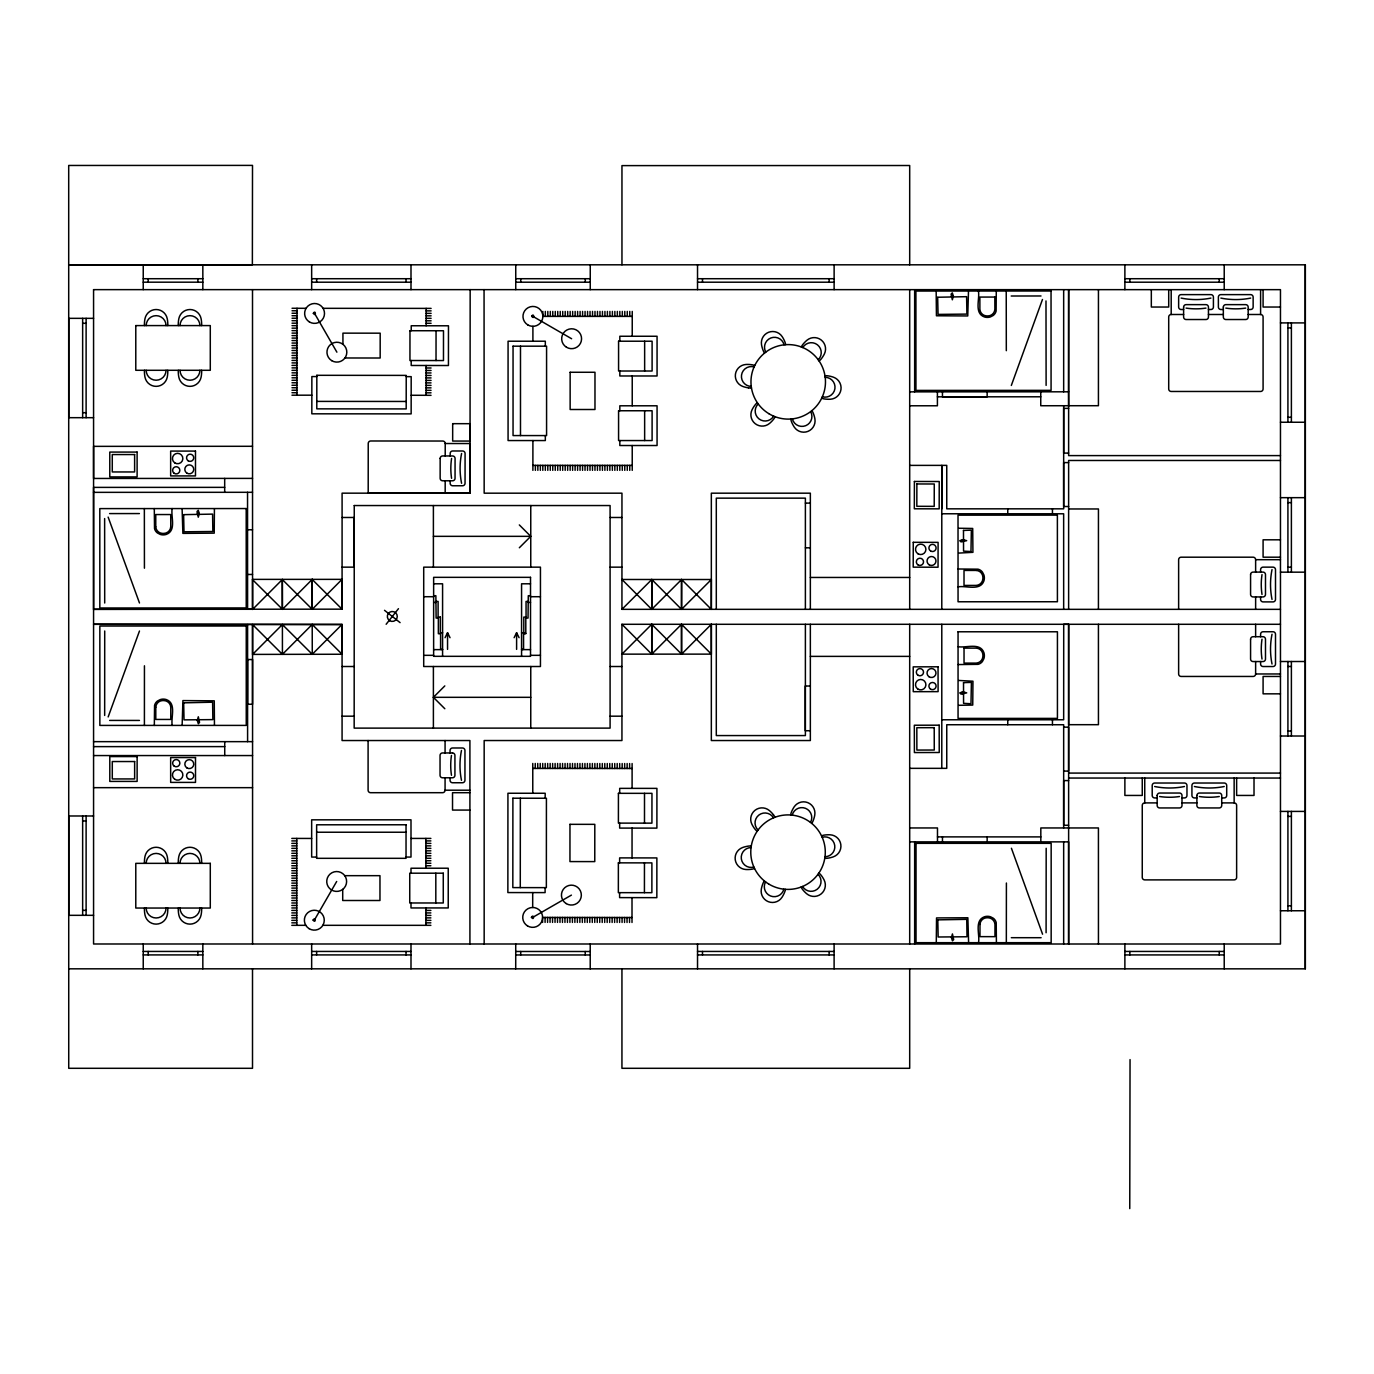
<?xml version="1.0" encoding="UTF-8"?>
<svg xmlns="http://www.w3.org/2000/svg" width="1374" height="1374" viewBox="0 0 1374 1374"><rect width="100%" height="100%" fill="white"/><g stroke="black" fill="none" stroke-linecap="round" stroke-linejoin="round"><path stroke-width="1.5" d="M68.734 968.825L1305.3 968.842L1305.3 264.821L68.734 264.804L252.369 264.735L252.507 165.395L68.7 165.464L68.734 1068.302L252.507 1068.302L252.507 968.825M82.646 915.324L82.646 815.984M82.646 417.679L82.646 318.339M86.115 915.324L86.115 815.984M86.115 417.679L86.115 318.339M104.664 715.459L104.716 630.992M143.24 968.825L143.24 943.99M143.24 289.639L143.24 264.804M144.407 725.42L144.442 665.789M148.203 954.913L148.203 951.443M148.203 282.185L148.203 278.716M154.335 725.42L154.558 705.446A7.78 7.78 0 0 1 157.495 700.998L160.243 699.589A9.755 9.755 0 0 1 166.357 699.589C176.782 703.402 170.634 717.606 172.231 725.42M182.158 724.682L182.914 700.585L214.258 700.826L214.447 724.699M197.873 954.913L197.873 951.443M197.873 282.185L197.873 278.716M202.837 968.825L202.837 943.99M202.837 289.639L202.837 264.804M93.569 609.335L252.558 609.283L252.541 579.381L342.057 579.364L342.074 609.163L93.569 609.335L93.535 487.392L224.683 487.358M252.558 609.283L252.507 289.639M341.989 579.416L312.224 609.3L282.323 579.536L282.374 609.214L252.472 579.622M291.975 395.197L296.939 395.197L297.007 308.308M311.658 968.825L311.658 943.99M311.658 289.639L311.658 264.804M316.621 954.93L316.621 951.443M316.638 282.202L316.638 278.716M342.074 654.247L312.207 624.466L282.426 654.35L252.558 624.569L252.576 654.402L342.074 654.247L342.023 624.466L93.569 624.294L342.074 624.5L342.074 740.534L469.908 740.534L469.925 943.99M342.074 609.163L342.092 493.163L469.925 493.163L470.063 443.544L445.228 443.527A2.49 2.49 0 0 0 442.737 441.037L370.722 440.985A2.49 2.49 0 0 0 368.232 443.476L368.198 493.146L470.011 493.214L470.166 289.605M342.933 344.29L342.933 333.143L380.186 333.178L380.169 358.013L344.943 357.979M406.034 954.93L406.034 951.443M406.034 282.202L406.034 278.716M410.998 968.825L410.998 943.99M411.204 360.52L411.204 365.484L448.439 365.518L448.474 325.793L411.221 325.758L411.221 330.722M410.998 289.639L410.998 264.804M423.707 655.329L423.707 666.51L540.446 666.51L540.446 567.153L423.707 567.153L423.707 655.329L433.634 655.329M426.077 395.283L426.095 365.501M426.129 325.775L426.146 308.377M433.394 728.117L433.394 666.51M436.022 360.538L436.056 330.756M445.176 493.197L445.193 480.78M445.21 455.945L445.228 443.527M450.157 480.78L450.157 483.27A2.49 2.49 0 0 0 452.63 485.761L462.574 485.761A2.49 2.49 0 0 0 465.047 483.287L465.082 453.489A2.49 2.49 0 0 0 462.591 450.998L452.664 450.981A2.49 2.49 0 0 0 450.174 453.472L450.174 455.945M484.163 943.99L484.163 740.534L621.941 740.534L621.941 624.294L1280.465 624.294M515.714 968.876L515.731 944.041M515.748 289.639L515.748 264.804M520.282 887.604L520.351 798.208M520.488 435.575L520.488 346.179M520.694 954.964L520.694 951.478M520.729 282.202L520.729 278.716M530.759 728.117L530.759 666.51M532.683 907.493L532.7 892.585M532.769 793.262L532.769 763.463M532.889 470.355L532.906 440.556M532.906 341.216L532.906 326.325M535.242 768.427L535.259 763.463M535.379 470.355L535.379 465.391M537.732 768.427L537.732 763.463M537.852 470.355L537.852 465.391M540.222 768.427L540.222 763.463M540.343 470.355L540.343 465.391M542.61 922.401L542.61 917.437L631.988 917.506M542.696 768.427L542.713 763.463M542.816 470.355L542.816 465.391M542.85 311.417L542.85 316.381L632.229 316.381M545.083 922.401L545.083 917.437M545.1 887.638L545.1 892.602L507.865 892.568L507.933 793.245L545.186 793.262L545.169 798.242M545.186 768.427L545.186 763.463M545.306 470.355L545.306 465.391M545.323 435.575L545.323 440.556L508.071 440.556L508.071 341.216L545.323 341.216L545.323 346.179M545.323 316.381L545.323 311.417M547.573 922.401L547.573 917.437M547.659 768.427L547.676 763.463M547.797 470.355L547.797 465.391M547.814 316.381L547.814 311.417M550.047 922.401L550.064 917.437M550.15 768.444L550.15 763.463M550.27 470.355L550.27 465.391M550.304 316.381L550.304 311.417M552.537 922.401L552.537 917.437M552.64 768.444L552.64 763.48M552.76 470.355L552.76 465.391M552.777 316.381L552.777 311.417M555.027 922.401L555.027 917.437M555.113 768.444L555.113 763.48M555.233 470.355L555.233 465.391M555.268 316.381L555.268 311.417M557.501 922.401L557.501 917.437M557.604 768.444L557.604 763.48M557.724 470.355L557.724 465.391M557.741 316.381L557.741 311.417M559.991 922.418L559.991 917.437M560.077 768.444L560.094 763.48M560.214 470.355L560.214 465.391M560.231 316.381L560.231 311.417M562.464 922.418L562.481 917.437M562.567 768.444L562.567 763.48M562.687 470.355L562.687 465.391M562.722 316.381L562.722 311.417M564.954 922.418L564.954 917.454M565.058 768.444L565.058 763.48M565.178 470.355L565.178 465.391M565.195 316.381L565.195 311.417M567.445 922.418L567.445 917.454M567.531 768.444L567.531 763.48M567.651 470.355L567.651 465.391M567.685 316.381L567.685 311.417M569.918 922.418L569.918 917.454M570.021 768.444L570.021 763.48M570.141 470.355L570.141 465.391M570.158 316.381L570.158 311.417M572.408 922.418L572.408 917.454M572.494 768.461L572.511 763.48M572.615 470.355L572.615 465.391M572.649 316.381L572.649 311.417M574.882 922.418L574.899 917.454M574.985 768.461L574.985 763.497M575.105 470.355L575.105 465.391M575.139 316.381L575.139 311.417M577.372 922.418L577.372 917.454M577.475 768.461L577.475 763.497M577.595 470.355L577.595 465.391M577.612 316.381L577.612 311.417M579.862 922.418L579.862 917.454M579.948 768.461L579.948 763.497M580.068 470.355L580.068 465.391M580.103 316.381L580.103 311.417M582.336 922.435L582.336 917.454M582.439 768.461L582.439 763.497M582.559 470.355L582.559 465.391M582.576 316.381L582.576 311.417M584.826 922.435L584.826 917.471M584.912 768.461L584.929 763.497M585.032 470.355L585.032 465.391M585.066 316.381L585.066 311.417M585.255 954.964L585.255 951.495M585.29 282.202L585.29 278.716M587.402 768.461L587.402 763.497M587.299 922.435L587.316 917.471M587.522 470.355L587.522 465.391M587.557 316.381L587.557 311.417M589.789 922.435L589.789 917.471M589.893 768.461L589.893 763.497M590.013 470.355L590.013 465.391M590.03 316.381L590.03 311.417M590.219 968.876L590.219 944.041M590.253 289.639L590.253 264.804M592.28 922.435L592.28 917.471M592.366 768.478L592.366 763.497M592.486 470.355L592.486 465.391M592.52 316.381L592.52 311.417M594.856 768.478L594.856 763.497M594.753 922.435L594.753 917.471M594.976 470.355L594.976 465.391M594.994 316.381L594.994 311.417M597.243 922.435L597.243 917.471M597.329 768.478L597.346 763.515M597.45 470.355L597.45 465.391M597.484 316.381L597.484 311.417M599.717 922.435L599.734 917.471M599.82 768.478L599.82 763.515M599.94 470.355L599.94 465.391M599.974 316.381L599.974 311.417M602.31 768.478L602.31 763.515M602.207 922.452L602.207 917.471M602.43 470.355L602.43 465.391M602.447 316.381L602.447 311.417M604.697 922.452L604.697 917.471M604.783 768.478L604.783 763.515M604.904 470.355L604.904 465.391M604.938 316.381L604.938 311.417M607.171 922.452L607.171 917.489M607.274 768.478L607.274 763.515M607.394 470.355L607.394 465.391M607.411 316.381L607.411 311.417M609.661 922.452L609.661 917.489M609.747 768.478L609.764 763.515M609.867 470.355L609.867 465.391M609.901 316.381L609.901 311.417M612.134 922.452L612.151 917.489M612.237 768.478L612.237 763.515M612.357 470.355L612.357 465.391M612.392 316.381L612.392 311.417M614.625 922.452L614.625 917.489M614.728 768.495L614.728 763.515M614.848 470.355L614.848 465.391M614.865 316.381L614.865 311.417M617.115 922.452L617.115 917.489M617.201 768.495L617.201 763.515M617.321 470.355L617.321 465.391M617.355 316.381L617.355 311.417M619.588 922.452L619.588 917.489M619.605 892.653L619.605 897.617L656.841 897.651L656.875 857.926L619.64 857.891L619.622 862.855M619.657 823.112L619.657 828.093L656.892 828.11L656.927 788.384L619.691 788.367L619.674 793.33M619.691 768.495L619.691 763.532M619.811 470.355L619.811 465.391M619.829 440.556L619.829 445.519L657.064 445.519L657.064 405.794L619.829 405.794L619.829 410.757M619.829 371.014L619.829 375.978L657.064 375.978L657.064 336.252L619.829 336.252L619.829 341.216M619.829 316.381L619.829 311.417M621.941 968.825L621.941 1068.302L909.691 1068.302L909.691 968.825M1280.465 609.352L621.941 609.335L621.958 493.18L484.163 493.18L484.06 289.605M621.958 264.804L621.958 165.619L909.691 165.515L909.691 264.821M622.078 922.452L622.078 917.489M622.164 768.495L622.182 763.532M622.285 470.355L622.285 465.391M622.319 316.381L622.319 311.417M624.552 922.469L624.569 917.489M624.655 768.495L624.655 763.532M624.775 470.355L624.775 465.391M624.792 316.381L624.792 311.417M627.042 922.469L627.042 917.489M627.145 768.495L627.145 763.532M627.265 470.355L627.265 465.391M627.283 316.381L627.283 311.417M629.532 922.469L629.532 917.506M629.618 768.495L629.618 763.532M629.739 470.355L629.739 465.391M629.773 316.381L629.773 311.417M632.006 922.469L632.006 897.634M632.04 857.908L632.057 828.093M632.092 788.367L632.109 763.532M632.229 470.355L632.229 445.519M632.229 405.794L632.229 375.978M632.229 336.252L632.246 311.417M644.423 892.671L644.458 862.889M644.492 823.146L644.509 793.348M644.646 440.556L644.646 410.757M644.646 371.014L644.646 341.216M697.528 968.825L697.528 943.99M697.528 289.639L697.528 264.804M702.492 954.93L702.492 951.443M702.492 282.202L702.492 278.716M711.337 624.294L711.371 654.127L621.941 654.144L651.74 624.294L681.59 654.127L711.337 624.294L711.337 740.534L810.351 740.534L810.351 624.294M711.337 609.335L711.371 579.519L621.941 579.485L651.74 609.335L681.59 579.519L711.337 609.335L711.337 493.18L810.351 493.18L810.351 609.335M716.301 624.294L716.301 735.571L805.387 735.571L805.387 624.294M716.301 609.335L716.301 498.144L805.387 498.144L805.387 609.335M829.14 954.93L829.14 951.443M829.157 282.202L829.157 278.716M834.104 968.825L834.104 943.99M834.121 289.656L834.121 264.821M909.691 944.007L909.691 624.294M909.691 609.335L909.691 289.656M914.655 944.007L914.655 841.867M914.655 391.865L914.655 289.656M936.295 941.825L936.536 917.935L967.863 917.763L968.584 941.86M937.48 841.867L937.48 827.955L909.691 827.955M1063.665 827.955L1063.665 724.733L946.755 724.733L946.755 768.341L941.791 768.341L941.791 624.294M941.791 609.335L941.791 465.374L941.808 508.827M942.461 841.867L942.461 836.886M978.511 942.616C980.109 934.801 973.994 920.563 984.437 916.784A9.755 9.755 0 0 1 990.551 916.784L993.282 918.21A7.78 7.78 0 0 1 996.219 922.658L996.408 942.633M987.15 841.867L987.15 836.886M1006.335 942.65L1006.403 883.018M1007.76 724.733L1007.76 719.77M1040.822 841.867L1040.822 827.955L1098.427 827.955L1098.444 944.007M1046.095 932.74L1046.181 848.29M1052.45 724.733L1052.45 719.77M1063.665 944.007L1063.665 841.867M1063.665 405.725L1063.665 508.827L946.755 508.827L946.755 465.374L909.691 465.391M1063.665 391.813L1063.665 289.656M909.691 841.867L1068.629 841.867L1068.629 944.007L1068.629 624.294L1063.716 624.294L1063.665 719.77L941.791 719.77M1068.629 609.335L1068.629 460.479L1280.465 460.479M1098.427 609.352L1098.444 508.964L1068.646 508.964M1098.444 289.656L1098.427 405.708L1040.753 405.742L1040.753 391.83M1124.877 968.842L1124.877 944.007M1124.877 778.062L1124.877 795.443L1142.258 795.443L1142.258 778.062M1124.877 289.656L1124.877 264.821M1129.84 954.93L1129.84 951.443M1129.84 282.202L1129.84 278.716M1234.144 778.062L1234.144 802.897A2.49 2.49 0 0 1 1236.634 805.387L1236.634 877.402A2.49 2.49 0 0 1 1234.144 879.892L1144.748 879.892A2.49 2.49 0 0 1 1142.258 877.402L1142.258 805.387A2.49 2.49 0 0 1 1144.748 802.897L1144.748 778.062M1151.326 289.656L1151.326 307.037L1168.707 307.037L1168.707 289.656M1260.593 289.656L1260.593 314.491A2.49 2.49 0 0 1 1263.084 316.965L1263.084 388.997A2.49 2.49 0 0 1 1260.593 391.47L1171.198 391.47A2.49 2.49 0 0 1 1168.707 388.997L1168.707 316.965A2.49 2.49 0 0 1 1171.198 314.491L1171.198 289.656M1178.634 624.294L1178.634 673.964A2.49 2.49 0 0 0 1181.125 676.455L1253.14 676.455A2.49 2.49 0 0 0 1255.63 673.964L1280.465 673.964M1178.634 609.352L1178.634 559.682A2.49 2.49 0 0 1 1181.125 557.191L1253.14 557.191A2.49 2.49 0 0 1 1255.63 559.682L1255.63 572.099M1219.253 954.93L1219.253 951.443M1219.253 282.202L1219.253 278.716M1224.217 968.842L1224.217 944.007M1224.217 289.656L1224.217 264.821M1236.634 778.062L1236.634 795.443L1254.015 795.443L1254.015 778.062M1255.63 673.964L1255.63 661.547M1255.63 636.712L1255.63 624.294M1255.63 609.352L1255.63 596.934M1260.593 661.547L1260.593 664.037A2.49 2.49 0 0 0 1263.084 666.527L1273.011 666.527A2.49 2.49 0 0 0 1275.501 664.037L1275.501 634.238A2.49 2.49 0 0 0 1273.011 631.748L1263.084 631.748A2.49 2.49 0 0 0 1260.593 634.238L1260.593 636.712M1260.593 596.934L1260.593 599.425A2.49 2.49 0 0 0 1263.084 601.898L1273.011 601.898A2.49 2.49 0 0 0 1275.501 599.425L1275.501 569.609A2.49 2.49 0 0 0 1273.011 567.136L1263.084 567.136A2.49 2.49 0 0 0 1260.593 569.609L1260.593 572.099M1263.084 289.656L1263.084 307.037L1280.465 307.037M1287.919 910.756L1287.919 811.416M1287.919 736.017L1287.919 661.512M1287.919 572.168L1287.919 497.663M1287.919 422.247L1287.919 322.907M1291.388 910.756L1291.388 811.416M1291.388 736.017L1291.388 661.512M1291.388 572.168L1291.388 497.663M1291.388 422.247L1291.388 322.907M1129.754 1208.605L1130.046 1059.594M199.144 514.065L198.268 517.191L197.032 511.523L198.268 510.269L199.316 513.601L197.392 514.065M953.212 296.664L952.337 299.79L951.083 294.122L952.319 292.868L953.367 296.2L951.529 296.767M197.427 719.907L198.32 716.781L199.556 722.466L198.303 723.703L197.272 720.388L199.196 719.907M951.564 937.051L952.44 933.925L953.676 939.61L952.44 940.846L951.392 937.515L953.316 937.051M1011.333 385.441L1042.471 299.48M108.168 716.919L139.478 631.01M445.056 637.691L447.546 632.727L450.037 637.691M514.116 637.691L516.607 632.727L519.097 637.691M314.32 920.185L336.682 881.473M386.146 624.26L398.46 608.682M252.524 609.472L282.288 579.588M252.576 654.402L282.374 624.552L312.276 654.299L312.207 624.466M312.224 654.299L342.023 624.466M519.338 547.762L530.759 536.341L519.32 524.92M444.832 708.744L433.394 697.322L444.815 685.901M621.941 609.335L651.791 579.519L681.538 609.335L711.371 579.519M963.569 541.545L963.088 539.621L959.756 540.669L961.01 541.906L966.678 540.669L963.552 539.793M963.586 693.767L963.122 691.843L959.791 692.874L961.027 694.128L966.712 692.874L963.586 691.998M532.665 917.42L571.412 895.109M1011.195 296.011L1041.011 295.977M296.939 395.197L311.846 395.18M143.24 278.716L202.837 278.716M311.658 278.716L410.998 278.716M515.748 278.716L590.253 278.716M697.528 278.716L834.121 278.716M1124.877 278.716L1224.217 278.716M143.24 282.185L202.837 282.185M311.658 282.202L410.998 282.202M515.748 282.202L590.253 282.202M697.528 282.202L834.121 282.202M1124.877 282.202L1224.217 282.202M1183.615 309.511L1181.125 309.511A2.49 2.49 0 0 1 1178.634 307.037L1178.652 297.093A2.49 2.49 0 0 1 1181.125 294.62L1210.923 294.62A2.49 2.49 0 0 1 1213.414 297.093L1213.414 307.037A2.49 2.49 0 0 1 1210.923 309.511L1208.45 309.511M1223.341 309.511L1220.868 309.511A2.49 2.49 0 0 1 1218.377 307.037L1218.377 297.093A2.49 2.49 0 0 1 1220.868 294.62L1250.666 294.62A2.49 2.49 0 0 1 1253.14 297.093L1253.14 307.037A2.49 2.49 0 0 1 1250.666 309.511L1248.176 309.511M1171.198 314.491L1183.615 314.491M1208.45 314.491L1223.341 314.491M1248.176 314.491L1260.593 314.491M93.569 318.339L68.734 318.339L68.734 417.679L93.569 417.679M1280.465 322.907L1305.3 322.907M82.646 323.302L86.115 323.302M1287.919 327.888L1291.388 327.888M909.691 391.865L1068.577 391.813L1068.629 405.725M937.411 396.828L1040.753 396.794M909.691 405.777L937.411 405.777L937.411 391.865M1068.629 408.387L1063.665 408.387L1063.665 453.094L1068.629 453.094M82.646 412.698L86.115 412.698M1287.919 417.284L1291.388 417.284M1280.465 422.247L1305.3 422.247M252.49 446.292L93.569 446.361L93.587 478.461L252.507 478.392M1280.465 455.601L1068.629 455.601L1068.646 289.639L1068.577 391.813M1068.629 462.591L1063.631 462.591L1063.665 506.508L1068.629 506.508M532.906 465.391L632.229 465.391M93.535 492.356L252.507 492.304M1280.465 497.663L1305.3 497.663M1287.919 502.626L1291.388 502.626M805.387 503.107L810.351 503.107M109.594 513.584L139.392 513.567M941.791 513.773L1063.648 513.79L1063.665 609.335M342.074 517.483L354.252 517.483L354.252 567.153L342.074 567.153M610.09 517.483L621.958 517.483M958.76 528.251L972.706 528.458L972.929 552.331L958.777 553.087M247.56 529.763L252.524 529.763M433.394 536.341L530.759 536.341M1280.465 539.81L1263.084 539.81L1263.084 557.191L1280.465 557.191M805.387 547.814L810.351 547.814M1255.63 559.682L1280.465 559.682M610.09 567.153L621.941 567.153M1287.919 567.204L1291.388 567.204M958.039 568.991L978.013 569.179A7.78 7.78 0 0 1 982.444 572.116L983.87 574.864A9.755 9.755 0 0 1 983.887 580.979C980.074 591.404 965.853 585.29 958.039 586.87M1280.465 572.168L1305.3 572.168M247.578 574.469L252.541 574.452M810.351 577.458L909.691 577.458M433.634 583.795L442.583 583.795L442.583 656.325M530.519 583.795L521.57 583.795L521.57 656.325M433.634 595.715L435.867 595.715L436.125 618.077L438.1 618.077L438.1 601.434L436.125 601.434M530.519 595.715L528.286 595.715L528.028 618.077L526.053 618.077L526.053 601.434L528.028 601.434M423.707 596.711L433.634 596.711M530.519 596.711L540.446 596.711M433.634 602.43L435.867 602.43M528.286 602.43L530.519 602.43M442.583 632.727L440.59 632.727L440.59 649.37L442.583 649.37M521.57 632.727L523.563 632.727L523.563 649.37L521.57 649.37M523.803 633.362L525.795 633.362M958.056 646.673C965.87 648.27 980.091 642.122 983.887 652.564A9.755 9.755 0 0 1 983.887 658.678L982.462 661.426A7.78 7.78 0 0 1 978.03 664.346L958.056 664.569M433.634 649.627L442.583 649.627M521.57 649.627L530.519 649.627M530.519 655.329L540.446 655.329M810.351 656.377L909.691 656.377M1280.465 661.512L1305.3 661.512M610.09 666.51L621.941 666.51M1287.919 666.476L1291.388 666.476M342.074 666.51L354.114 666.51M1280.465 676.455L1263.084 676.455L1263.084 693.836L1280.465 693.836M958.794 680.456L972.964 681.212L972.74 705.085L958.794 705.309M810.196 686.021L805.233 686.021L805.233 730.728L810.196 730.728M433.394 697.322L530.759 697.322M342.074 716.18L354.114 716.18M610.09 716.18L621.941 716.18M109.628 720.423L139.444 720.44M1063.665 727.172L1068.629 727.155L1068.629 771.089L1063.665 771.089M1287.919 731.054L1291.388 731.054M1280.465 736.017L1305.3 736.017M93.569 741.651L252.558 741.651M93.569 746.632L224.735 746.614M93.569 755.563L252.558 755.563M909.691 768.341L941.791 768.341M1068.629 773.081L1280.465 773.081M1068.629 778.045L1280.465 778.045M1068.629 780.587L1063.665 780.587L1063.665 825.276L1068.629 825.276M93.569 787.663L252.558 787.663M368.095 740.534L368.095 790.205A2.49 2.49 0 0 0 370.585 792.695L442.6 792.695A2.49 2.49 0 0 0 445.073 790.205L469.908 790.205M469.908 792.695L452.527 792.695L452.527 810.076L469.908 810.076M1157.166 797.933L1154.675 797.933A2.49 2.49 0 0 1 1152.202 795.443L1152.202 785.516A2.49 2.49 0 0 1 1154.675 783.025L1184.474 783.025A2.49 2.49 0 0 1 1186.964 785.516L1186.964 795.443A2.49 2.49 0 0 1 1184.474 797.933L1182.001 797.933M1196.891 797.933L1194.418 797.933A2.49 2.49 0 0 1 1191.928 795.443L1191.928 785.516A2.49 2.49 0 0 1 1194.418 783.025L1224.217 783.025A2.49 2.49 0 0 1 1226.707 785.516L1226.707 795.443A2.49 2.49 0 0 1 1224.217 797.933L1221.726 797.933M1144.748 802.897L1157.166 802.897M1182.001 802.897L1196.891 802.897M1221.726 802.897L1234.144 802.897M1280.465 811.416L1305.3 811.416M93.569 815.984L68.734 815.984L68.734 915.324L93.569 915.324M1287.919 816.396L1291.388 816.396M82.646 820.965L86.115 820.965M316.638 832.232L406.034 832.232M937.48 836.886L1040.822 836.903M291.803 838.415L311.658 838.449M410.998 838.432L430.869 838.415M291.803 840.905L296.767 840.905M425.888 840.905L430.869 840.905M291.803 843.378L296.767 843.378M425.888 843.378L430.869 843.378M291.803 845.869L296.767 845.869M425.888 845.869L430.869 845.869M291.803 848.342L296.767 848.342M425.888 848.342L430.869 848.342M291.803 850.832L296.767 850.832M425.888 850.832L430.869 850.832M291.803 853.323L296.767 853.323M425.888 853.323L430.869 853.323M291.803 855.796L296.767 855.796M425.888 855.796L430.869 855.796M316.638 857.067L311.658 857.067L311.658 819.831L410.998 819.814L410.998 857.067L406.034 857.067M291.803 858.286L296.767 858.286M425.888 858.286L430.869 858.286M291.803 860.759L296.767 860.759M425.888 860.759L430.869 860.759M291.803 863.25L296.767 863.25M425.888 863.25L430.869 863.25M291.803 865.74L296.767 865.74M425.888 865.74L430.869 865.74M291.803 868.213L296.767 868.213M291.803 870.704L296.767 870.704M291.803 873.177L296.767 873.177M291.803 875.667L296.767 875.667M344.737 875.667L379.963 875.667L379.963 900.502L342.71 900.502L342.71 889.373M291.803 878.158L296.767 878.158M291.803 880.631L296.767 880.631M291.803 883.121L296.767 883.121M291.803 885.595L296.767 885.595M291.803 888.085L296.767 888.085M291.803 890.575L296.767 890.575M291.803 893.048L296.767 893.048M291.803 895.539L296.767 895.539M291.803 898.012L296.767 898.012M291.803 900.502L296.767 900.502M291.803 902.993L296.767 902.993M291.803 905.466L296.767 905.466M1287.919 905.792L1291.388 905.792M291.803 907.956L296.767 907.956M82.646 910.361L86.115 910.361M291.803 910.43L296.767 910.43M425.906 910.43L430.869 910.43M1280.465 910.756L1305.3 910.756M291.803 912.92L296.767 912.92M425.906 912.92L430.869 912.92M291.803 915.41L296.767 915.41M425.906 915.41L430.869 915.41M291.803 917.884L296.767 917.884M425.906 917.884L430.869 917.884M291.803 920.374L296.767 920.374M425.906 920.374L430.869 920.374M291.803 922.847L296.767 922.847M425.906 922.847L430.869 922.847M291.803 925.337L305.818 925.32M322.838 925.32L430.869 925.337M143.24 951.443L202.837 951.443M311.658 951.443L410.998 951.443M515.714 951.478L590.219 951.495M697.528 951.443L834.104 951.443M1124.877 951.443L1224.217 951.443M143.24 954.913L202.837 954.913M311.658 954.913L410.998 954.93M515.714 954.964L590.219 954.964M697.528 954.93L834.104 954.93M1124.877 954.93L1224.217 954.93M292.044 308.274L306.058 308.308M323.079 308.326L431.11 308.394M292.044 310.764L297.007 310.764M426.146 310.868L431.11 310.868M292.044 313.238L297.007 313.255M426.146 313.358L431.11 313.358M292.044 315.728L297.007 315.728M426.146 315.831L431.11 315.831M292.044 318.218L297.007 318.218M426.129 318.321L431.11 318.321M292.044 320.692L297.007 320.692M426.129 320.795L431.093 320.812M292.027 323.182L297.007 323.182M426.129 323.285L431.093 323.285M292.027 325.655L297.007 325.672M292.027 328.146L296.99 328.146M292.027 330.636L296.99 330.636M292.027 333.109L296.99 333.109M292.027 335.6L296.99 335.6M292.027 338.073L296.99 338.09M292.027 340.563L296.99 340.563M292.009 343.053L296.99 343.053M292.009 345.527L296.99 345.527M292.009 348.017L296.973 348.017M292.009 350.49L296.973 350.507M292.009 352.981L296.973 352.981M292.009 355.471L296.973 355.471M292.009 357.944L296.973 357.944M292.009 360.435L296.973 360.435M291.992 362.908L296.973 362.925M291.992 365.398L296.973 365.398M291.992 367.888L296.956 367.888M426.095 367.992L431.058 367.992M291.992 370.362L296.956 370.362M426.095 370.465L431.058 370.482M291.992 372.852L296.956 372.852M426.095 372.955L431.058 372.955M291.992 375.325L296.956 375.342M426.095 375.445L431.058 375.445M316.827 376.562L311.864 376.562L311.829 413.814L411.152 413.883L411.187 376.648L406.223 376.648M291.992 377.816L296.956 377.816M426.095 377.919L431.058 377.919M291.992 380.306L296.956 380.306M426.077 380.409L431.058 380.409M291.992 382.779L296.956 382.779M426.077 382.882L431.041 382.899M291.975 385.27L296.956 385.27M426.077 385.373L431.041 385.373M291.975 387.743L296.939 387.76M426.077 387.863L431.041 387.863M291.975 390.233L296.939 390.233M426.077 390.336L431.041 390.336M291.975 392.724L296.939 392.724M426.077 392.827L431.041 392.827M411.17 395.265L431.041 395.317M316.81 401.397L406.206 401.466M532.786 768.427L632.109 768.495M1011.316 937.686L1041.114 937.703M532.906 316.381L571.618 338.743M384.514 610.314L400.092 622.628M342.074 609.197L312.173 579.45L282.374 609.386L282.357 579.416M711.371 654.127L681.538 624.294L651.74 654.144L621.941 624.294M314.577 313.444L336.888 352.173M108.134 517.105L139.478 602.98M1011.419 848.256L1042.574 934.2M1045.992 300.94L1046.112 385.39M1006.232 291.065L1006.318 350.679M996.287 291.065L996.116 311.056A7.78 7.78 0 0 1 993.179 315.488L990.448 316.913A9.755 9.755 0 0 1 984.334 316.93C973.891 313.135 980.006 298.914 978.408 291.099M968.464 291.855L967.76 315.951L936.433 315.78L936.175 291.906M282.409 624.517L282.426 654.35M247.543 492.304L247.595 609.283M224.683 478.41L224.683 492.321M214.413 509.256L214.224 533.146L182.879 533.387L182.124 509.29M172.179 508.552C170.599 516.384 176.748 530.587 166.323 534.4A9.755 9.755 0 0 1 160.208 534.417L157.46 532.992A7.78 7.78 0 0 1 154.523 528.561L154.3 508.569M155.76 526.757L155.76 514.546L170.737 514.546L170.754 526.74A7.025 7.025 0 0 1 164.021 533.404L162.51 533.421A7.042 7.042 0 0 1 155.743 526.757M144.356 508.586L144.425 568.201M104.63 518.565L104.699 603.014M1305.3 264.804L1305.3 968.825M1098.427 624.294L1098.444 724.682L1068.646 724.682L1068.629 624.294M1052.45 508.844L1052.45 513.824M1007.76 508.844L1007.76 513.824M987.15 391.848L987.15 396.811L942.461 396.811L942.461 391.848M530.759 505.546L530.759 567.153M516.607 632.727L516.607 649.37M450.054 752.952L450.054 750.479A2.49 2.49 0 0 1 452.527 747.988L462.471 747.988A2.49 2.49 0 0 1 464.944 750.462L464.944 780.277A2.49 2.49 0 0 1 462.471 782.751L452.527 782.751A2.49 2.49 0 0 1 450.054 780.277L450.054 777.787M447.546 632.727L447.546 649.37M445.073 740.534L445.073 752.952M445.073 777.787L445.073 790.205M435.816 873.194L435.816 902.976M433.394 505.546L433.394 567.153M425.888 838.432L425.888 868.231M425.906 907.956L425.906 925.337M410.998 873.194L410.998 868.231L448.233 868.213L448.233 907.939L410.998 907.956L410.998 902.976M296.767 838.415L296.767 925.32M252.558 624.569L252.576 943.972M247.595 624.569L247.595 741.651M224.735 741.651L224.735 755.563M180.028 325.586A9.927 9.927 0 0 1 189.973 315.659A9.927 9.927 0 0 1 199.9 325.586M748.521 387.863A29.627 29.627 0 0 1 742.819 386.455A11.335 11.335 0 0 1 746.013 364.471A29.627 29.627 0 0 1 751.887 364.745A11.679 11.679 0 0 1 754.738 365.536M461.475 780.277A75.244 75.244 0 0 1 461.475 750.462M451.462 775.297A66.605 66.605 0 0 1 451.462 755.442M461.578 483.287A75.244 75.244 0 0 1 461.595 453.472M451.565 478.307A66.605 66.605 0 0 1 451.582 458.435M751.458 387.932A11.679 11.679 0 0 1 748.504 387.863M775.091 416.717A11.679 11.679 0 0 1 773.562 419.259A29.627 29.627 0 0 1 769.492 423.467A11.335 11.335 0 0 1 752.076 409.71A29.627 29.627 0 0 1 755.236 404.763A11.679 11.679 0 0 1 757.349 402.685M773.682 416.15A9.927 9.927 0 0 1 758.98 418.881A9.927 9.927 0 0 1 758.225 403.939M790.823 419.018A11.679 11.679 0 0 0 791.561 421.887A29.627 29.627 0 0 0 794.275 427.091A11.335 11.335 0 0 0 814.902 418.881A29.627 29.627 0 0 0 813.288 413.231A11.679 11.679 0 0 0 811.845 410.654M178.345 370.293A11.679 11.679 0 0 0 178.276 371.478A29.627 29.627 0 0 0 178.86 377.3A11.335 11.335 0 0 0 201.068 377.3A29.627 29.627 0 0 0 201.652 371.461A11.679 11.679 0 0 0 201.6 370.293M199.9 370.293A9.927 9.927 0 0 1 189.973 380.22A9.927 9.927 0 0 1 180.028 370.293M144.476 370.293A11.679 11.679 0 0 0 144.425 371.478A29.627 29.627 0 0 0 145.009 377.3A11.335 11.335 0 0 0 167.216 377.3A29.627 29.627 0 0 0 167.8 371.461A11.679 11.679 0 0 0 167.731 370.293M166.048 370.293A9.927 9.927 0 0 1 156.104 380.22A9.927 9.927 0 0 1 146.176 370.293M201.6 325.586A11.679 11.679 0 0 0 201.652 324.401A29.627 29.627 0 0 0 201.068 318.579A11.335 11.335 0 0 0 178.86 318.579A29.627 29.627 0 0 0 178.276 324.419A11.679 11.679 0 0 0 178.345 325.586M167.731 325.586A11.679 11.679 0 0 0 167.8 324.401A29.627 29.627 0 0 0 167.216 318.579A11.335 11.335 0 0 0 145.009 318.579A29.627 29.627 0 0 0 144.425 324.419A11.679 11.679 0 0 0 144.476 325.586M146.176 325.586A9.927 9.927 0 0 1 156.104 315.659A9.927 9.927 0 0 1 166.048 325.586M201.6 863.353A11.679 11.679 0 0 0 201.652 862.168A29.627 29.627 0 0 0 201.068 856.328A11.335 11.335 0 0 0 178.86 856.328A29.627 29.627 0 0 0 178.276 862.168A11.679 11.679 0 0 0 178.345 863.353M180.028 863.353A9.927 9.927 0 0 1 189.973 853.409A9.927 9.927 0 0 1 199.9 863.353M167.731 863.353A11.679 11.679 0 0 0 167.8 862.168A29.627 29.627 0 0 0 167.216 856.328A11.335 11.335 0 0 0 145.009 856.328A29.627 29.627 0 0 0 144.425 862.168A11.679 11.679 0 0 0 144.476 863.353M146.176 863.353A9.927 9.927 0 0 1 156.104 853.409A9.927 9.927 0 0 1 166.048 863.353M178.345 908.042A11.679 11.679 0 0 0 178.276 909.227A29.627 29.627 0 0 0 178.86 915.067A11.335 11.335 0 0 0 201.068 915.067A29.627 29.627 0 0 0 201.652 909.21A11.679 11.679 0 0 0 201.6 908.042M199.9 908.042A9.927 9.927 0 0 1 189.973 917.987A9.927 9.927 0 0 1 180.028 908.042M144.476 908.042A11.679 11.679 0 0 0 144.425 909.227A29.627 29.627 0 0 0 145.009 915.067A11.335 11.335 0 0 0 167.216 915.067A29.627 29.627 0 0 0 167.8 909.21A11.679 11.679 0 0 0 167.731 908.042M166.048 908.042A9.927 9.927 0 0 1 156.104 917.987A9.927 9.927 0 0 1 146.176 908.042M801.128 887.037A11.679 11.679 0 0 0 802.656 889.579A29.627 29.627 0 0 0 806.727 893.787A11.335 11.335 0 0 0 824.16 880.047A29.627 29.627 0 0 0 820.999 875.083A11.679 11.679 0 0 0 818.887 873.022M824.778 858.252A11.679 11.679 0 0 0 827.749 858.2A29.627 29.627 0 0 0 833.434 856.792A11.335 11.335 0 0 0 830.24 834.808A29.627 29.627 0 0 0 824.383 835.066A11.679 11.679 0 0 0 821.532 835.856M811.691 823.387A11.679 11.679 0 0 0 813.133 820.776A29.627 29.627 0 0 0 814.748 815.16A11.335 11.335 0 0 0 794.12 806.933A29.627 29.627 0 0 0 791.407 812.137A11.679 11.679 0 0 0 790.668 815.005M757.177 831.287A11.679 11.679 0 0 1 755.047 829.209A29.627 29.627 0 0 1 751.904 824.28A11.335 11.335 0 0 1 769.337 810.523A29.627 29.627 0 0 1 773.425 814.748M773.407 814.73A11.679 11.679 0 0 1 774.936 817.29M754.532 868.454A11.679 11.679 0 0 1 751.664 869.244A29.627 29.627 0 0 1 745.824 869.502A11.335 11.335 0 0 1 742.63 847.518A29.627 29.627 0 0 1 748.332 846.109A11.679 11.679 0 0 1 751.286 846.058M785.396 889.321A11.679 11.679 0 0 1 784.64 892.19A29.627 29.627 0 0 1 781.943 897.377A11.335 11.335 0 0 1 761.316 889.167A29.627 29.627 0 0 1 762.948 883.516A11.679 11.679 0 0 1 764.373 880.94M792.197 815.143A9.927 9.927 0 0 1 805.508 808.324A9.927 9.927 0 0 1 810.488 822.425M822.167 837.247A9.927 9.927 0 0 1 834.722 845.388A9.927 9.927 0 0 1 825.001 856.741M758.053 830.033A9.927 9.927 0 0 1 758.809 815.108A9.927 9.927 0 0 1 773.51 817.856M753.897 867.063A9.927 9.927 0 0 1 741.342 858.939A9.927 9.927 0 0 1 751.063 847.569M783.867 889.167A9.927 9.927 0 0 1 770.556 895.985A9.927 9.927 0 0 1 765.576 881.885M818.011 874.276A9.927 9.927 0 0 1 817.255 889.201A9.927 9.927 0 0 1 802.553 886.47M819.093 361.018A11.679 11.679 0 0 0 821.205 358.94A29.627 29.627 0 0 0 824.366 353.994A11.335 11.335 0 0 0 806.95 340.237A29.627 29.627 0 0 0 802.863 344.462A11.679 11.679 0 0 0 801.334 346.987M821.704 398.168A11.679 11.679 0 0 0 824.572 398.975A29.627 29.627 0 0 0 830.411 399.233A11.335 11.335 0 0 0 833.623 377.266A29.627 29.627 0 0 0 827.921 375.841A11.679 11.679 0 0 0 824.967 375.789M764.579 353.066A11.679 11.679 0 0 1 763.154 350.456A29.627 29.627 0 0 1 761.539 344.822A11.335 11.335 0 0 1 782.167 336.613A29.627 29.627 0 0 1 784.88 341.834A11.679 11.679 0 0 1 785.602 344.685M810.643 411.599A9.927 9.927 0 0 1 805.662 425.7A9.927 9.927 0 0 1 792.351 418.881M825.19 377.3A9.927 9.927 0 0 1 834.911 388.67A9.927 9.927 0 0 1 822.356 396.777M751.252 386.403A9.927 9.927 0 0 1 741.531 375.033A9.927 9.927 0 0 1 754.086 366.927M765.782 352.105A9.927 9.927 0 0 1 770.78 338.004A9.927 9.927 0 0 1 784.09 344.84M802.76 347.553A9.927 9.927 0 0 1 817.461 344.822A9.927 9.927 0 0 1 818.217 359.765M1262.002 594.444A66.605 66.605 0 0 1 1262.002 574.59M1272.015 599.425A75.244 75.244 0 0 1 1272.015 569.609M1205.96 308.102A66.605 66.605 0 0 1 1186.088 308.102M1210.923 298.089A75.244 75.244 0 0 1 1181.125 298.089M1245.703 308.102A66.605 66.605 0 0 1 1225.831 308.102M1250.666 298.089A75.244 75.244 0 0 1 1220.868 298.089M1262.002 659.073A66.605 66.605 0 0 1 1262.002 639.202M1272.015 664.037A75.244 75.244 0 0 1 1272.015 634.238M1179.51 796.525A66.605 66.605 0 0 1 1159.639 796.525M1184.474 786.512A75.244 75.244 0 0 1 1154.675 786.512M1219.253 796.525A66.605 66.605 0 0 1 1199.382 796.525M1224.217 786.512A75.244 75.244 0 0 1 1194.418 786.512M93.569 289.639L93.569 943.99L1280.465 944.007L1280.465 289.656L93.569 289.639M135.786 325.586L135.786 370.293L210.291 370.293L210.291 325.586L135.786 325.586M155.794 707.232L155.794 719.444L170.771 719.444L170.788 707.249A7.025 7.025 0 0 0 164.056 700.585L162.544 700.568A7.042 7.042 0 0 0 155.777 707.232M183.669 702.835L184.03 719.873L212.867 719.615L212.609 702.2L183.669 702.835M197.633 720.491L198.99 721.23L198.646 719.907L197.65 720.388M247.578 659.537L247.56 704.244L252.524 704.244L252.541 659.554L247.578 659.537M312.242 579.347L312.224 609.18L312.207 579.381M316.827 375.308L316.793 408.851L406.189 408.92L406.223 375.394L316.827 375.308M354.252 505.546L354.166 728.117L610.09 728.117L610.09 505.546L354.252 505.546M409.967 330.722L409.95 360.52L443.476 360.555L443.493 330.756L409.967 330.722M440.161 458.435L440.144 478.289A2.49 2.49 0 0 0 442.634 480.78L452.561 480.797A2.49 2.49 0 0 0 455.052 478.307L455.069 458.435A2.49 2.49 0 0 0 452.578 455.962L442.651 455.945A2.49 2.49 0 0 0 440.161 458.435M452.681 423.673L452.664 441.054L470.063 441.071L470.063 423.69L452.681 423.673M512.897 798.208L512.828 887.604L546.354 887.638L546.423 798.242L512.897 798.208M513.052 346.179L513.052 435.575L546.577 435.575L546.577 346.179L513.052 346.179M569.97 824.331L569.952 861.584L594.77 861.601L594.805 824.348L569.97 824.331M570.141 372.268L570.141 409.504L594.976 409.504L594.976 372.268L570.141 372.268M618.369 862.855L618.352 892.653L651.877 892.688L651.894 862.889L618.369 862.855M618.42 793.33L618.403 823.112L651.929 823.146L651.963 793.348L618.42 793.33M618.575 410.757L618.575 440.556L652.1 440.556L652.1 410.757L618.575 410.757M618.575 341.216L618.575 371.014L652.1 371.014L652.1 341.216L618.575 341.216M651.74 624.294L651.74 654.144L651.74 624.294M651.74 579.485L651.74 609.335L651.791 579.519M681.538 624.294L681.538 654.144L681.538 624.294M681.538 579.485L681.538 609.335L681.59 579.519M916.029 843.327L916.029 942.684L1051.162 942.684L1051.162 843.327L916.029 843.327M937.807 919.962L938.15 936.999L967.004 936.759L966.746 919.343L937.807 919.859M951.77 937.635L953.109 938.373L952.817 937.068L951.77 937.566M958.056 631.782L958.056 718.396L1057.43 718.396L1057.43 631.782L958.056 631.782M962.264 692.204L962.264 693.561L963.5 693.338L962.264 692.204M963.518 682.689L963.569 703.333L970.989 703.763L971.401 682.38L963.518 682.638M964.033 648.133L964.033 663.11L976.244 663.11A7.042 7.042 0 0 0 982.891 656.377L982.908 654.866A7.025 7.025 0 0 0 976.244 648.116L964.033 648.133M979.988 924.427L979.971 936.639L994.965 936.656L994.965 924.444A7.025 7.025 0 0 0 988.25 917.78L986.738 917.763A7.025 7.025 0 0 0 979.971 924.427M1157.166 795.529L1157.166 805.456A2.49 2.49 0 0 0 1159.639 807.946L1179.51 807.946A2.49 2.49 0 0 0 1182.001 805.456L1182.001 795.529A2.49 2.49 0 0 0 1179.51 793.038L1159.639 793.038A2.49 2.49 0 0 0 1157.166 795.529M1183.615 307.106L1183.615 317.05A2.49 2.49 0 0 0 1186.088 319.524L1205.96 319.524A2.49 2.49 0 0 0 1208.45 317.05L1208.45 307.106A2.49 2.49 0 0 0 1205.96 304.633L1186.088 304.633A2.49 2.49 0 0 0 1183.615 307.106M1196.891 795.529L1196.891 805.456A2.49 2.49 0 0 0 1199.382 807.946L1219.253 807.946A2.49 2.49 0 0 0 1221.726 805.456L1221.726 795.529A2.49 2.49 0 0 0 1219.253 793.038L1199.382 793.038A2.49 2.49 0 0 0 1196.891 795.529M1223.341 307.106L1223.341 317.05A2.49 2.49 0 0 0 1225.831 319.524L1245.703 319.524A2.49 2.49 0 0 0 1248.176 317.05L1248.176 307.106A2.49 2.49 0 0 0 1245.703 304.633L1225.831 304.633A2.49 2.49 0 0 0 1223.341 307.106M1250.58 639.202L1250.58 659.073A2.49 2.49 0 0 0 1253.071 661.547L1262.998 661.547A2.49 2.49 0 0 0 1265.488 659.073L1265.488 639.202A2.49 2.49 0 0 0 1262.998 636.712L1253.071 636.712A2.49 2.49 0 0 0 1250.58 639.202M1250.58 574.59L1250.58 594.444A2.49 2.49 0 0 0 1253.071 596.934L1262.998 596.934A2.49 2.49 0 0 0 1265.488 594.444L1265.488 574.59A2.49 2.49 0 0 0 1262.998 572.099L1253.071 572.099A2.49 2.49 0 0 0 1250.58 574.59M913.263 542.318L913.212 567.153L938.047 567.222L938.099 542.369L913.263 542.318M914.397 481.467L914.328 508.792L939.181 508.844L939.232 481.518L914.397 481.467M916.87 483.957L916.819 506.302L934.217 506.353L934.268 483.992L916.87 483.957M937.669 297.316L938.064 314.406L966.901 314.096L966.609 296.681L937.686 297.248M183.618 514.7L183.996 531.807L212.85 531.498L212.592 514.116L183.618 514.649M198.938 513.481L197.598 512.76L197.89 514.048L198.921 513.636M963.483 530.433L963.552 551.129L970.971 551.541L971.366 530.158L963.483 530.433M953.006 296.08L951.993 296.681L951.65 295.358L953.006 296.08M963.655 540.669L962.247 541.339L962.247 539.982L963.655 540.669M313.341 313.324C316.278 317.514 315.78 309.064 313.341 313.324M313.1 920.065C316.003 924.255 315.642 915.891 313.1 920.065M531.669 316.26C534.589 320.451 534.143 312.121 531.686 316.175M531.429 917.3C534.28 921.542 534.074 913.023 531.429 917.3M994.845 297.059L979.868 297.076L979.885 309.287A7.025 7.025 0 0 0 986.618 315.917L988.129 315.934A7.042 7.042 0 0 0 994.879 309.253L994.845 297.059M938.047 666.802L913.212 666.854L913.263 691.689L938.099 691.637L938.047 666.802M939.181 725.18L914.328 725.232L914.397 752.557L939.232 752.505L939.181 725.18M934.217 727.67L916.819 727.705L916.87 750.067L934.268 750.032L934.217 727.67M1051.041 290.996L915.908 291.048L915.943 390.405L1051.076 390.353L1051.041 290.996M195.486 451.084L170.651 451.084L170.651 475.919L195.486 475.919L195.486 451.084M137.108 452.08L109.783 452.08L109.783 476.915L137.108 476.915L137.108 452.08M134.618 454.554L112.273 454.554L112.273 471.952L134.618 471.952L134.618 454.554M246.204 508.552L99.804 508.603L99.838 607.995L246.238 607.943L246.204 508.552M1057.379 515.13L958.021 515.164L958.056 601.778L1057.413 601.743L1057.379 515.13M976.227 570.433L964.016 570.433L964.016 585.427L976.227 585.41A7.025 7.025 0 0 0 982.874 578.677L982.891 577.166A7.042 7.042 0 0 0 976.227 570.416M530.519 577.338L433.634 577.338L433.634 656.325L530.519 656.325L530.519 577.338M440.35 617.081L438.358 617.081L438.358 633.723L440.35 633.723L440.35 617.081M525.795 617.081L523.803 617.081L523.803 633.723L525.795 633.723L525.795 617.081M246.255 626.012L99.838 626.029L99.855 725.42L246.255 725.403L246.255 626.012M452.458 752.952L442.514 752.952A2.49 2.49 0 0 0 440.041 755.442L440.041 775.297A2.49 2.49 0 0 0 442.514 777.787L452.458 777.787A2.49 2.49 0 0 0 454.931 775.297L454.931 755.442A2.49 2.49 0 0 0 452.458 752.952M137.125 756.576L109.8 756.576L109.8 781.411L137.125 781.411L137.125 756.576M195.503 757.572L170.651 757.572L170.668 782.407L195.503 782.407L195.503 757.572M134.635 761.539L112.29 761.539L112.29 778.938L134.635 778.938L134.635 761.539M406.034 824.778L316.638 824.795L316.638 858.321L406.034 858.321L406.034 824.778M210.291 863.353L135.786 863.353L135.786 908.042L210.291 908.042L210.291 863.353M443.27 873.194L409.744 873.194L409.744 902.976L443.27 902.976L443.27 873.194M527.719 324.848A9.927 9.927 0 0 0 542.85 316.638A9.927 9.927 0 0 0 528.166 307.656A9.927 9.927 0 0 0 527.719 324.848M566.432 347.21A9.927 9.927 0 0 0 581.563 339A9.927 9.927 0 0 0 566.878 330A9.927 9.927 0 0 0 566.432 347.21M309.133 928.669A9.927 9.927 0 0 0 324.264 920.443A9.927 9.927 0 0 0 309.579 911.46A9.927 9.927 0 0 0 309.133 928.669M331.495 889.957A9.927 9.927 0 0 0 346.609 881.73A9.927 9.927 0 0 0 331.941 872.748A9.927 9.927 0 0 0 331.495 889.957M309.373 321.911A9.927 9.927 0 0 0 324.504 313.701A9.927 9.927 0 0 0 309.82 304.719A9.927 9.927 0 0 0 309.373 321.911M331.701 360.641A9.927 9.927 0 0 0 346.815 352.431A9.927 9.927 0 0 0 332.147 343.448A9.927 9.927 0 0 0 331.701 360.641M527.479 925.887A9.927 9.927 0 0 0 542.61 917.677A9.927 9.927 0 0 0 527.925 908.695A9.927 9.927 0 0 0 527.479 925.887M566.208 903.577A9.927 9.927 0 0 0 581.339 895.35A9.927 9.927 0 0 0 566.655 886.367A9.927 9.927 0 0 0 566.208 903.577M389.718 620.704A4.964 4.964 0 0 0 397.275 616.6A4.964 4.964 0 0 0 389.924 612.1A4.964 4.964 0 0 0 389.718 620.704M174.155 473.274A3.607 3.607 0 0 0 179.822 470.647A3.607 3.607 0 0 0 174.721 467.057A3.607 3.607 0 0 0 174.155 473.274M174.704 462.832A5.221 5.221 0 0 0 182.845 458.916A5.221 5.221 0 0 0 175.391 453.832A5.221 5.221 0 0 0 174.704 462.832M186.761 473.051A4.466 4.466 0 0 0 193.734 469.702A4.466 4.466 0 0 0 187.328 465.339A4.466 4.466 0 0 0 186.761 473.051M188.118 460.754A3.607 3.607 0 0 0 193.734 458.057A3.607 3.607 0 0 0 188.582 454.536A3.607 3.607 0 0 0 188.118 460.754M174.172 766.108A3.607 3.607 0 0 0 179.839 763.48A3.607 3.607 0 0 0 174.738 759.891A3.607 3.607 0 0 0 174.172 766.108M174.721 779.264A5.221 5.221 0 0 0 182.862 775.348A5.221 5.221 0 0 0 175.408 770.247A5.221 5.221 0 0 0 174.721 779.264M186.778 767.808A4.466 4.466 0 0 0 193.751 764.459A4.466 4.466 0 0 0 187.345 760.097A4.466 4.466 0 0 0 186.778 767.808M188.083 778.646A3.607 3.607 0 0 0 193.751 776.018A3.607 3.607 0 0 0 188.65 772.428A3.607 3.607 0 0 0 188.083 778.646M917.901 675.166A3.607 3.607 0 0 0 923.517 672.436A3.607 3.607 0 0 0 918.364 668.932A3.607 3.607 0 0 0 917.901 675.166M928.996 676.729A4.466 4.466 0 0 0 935.969 673.346A4.466 4.466 0 0 0 929.563 669.001A4.466 4.466 0 0 0 928.996 676.729M917.763 688.992A5.221 5.221 0 0 0 925.904 685.059A5.221 5.221 0 0 0 918.433 679.975A5.221 5.221 0 0 0 917.763 688.992M930.473 689.044A3.607 3.607 0 0 0 936.089 686.33A3.607 3.607 0 0 0 930.937 682.826A3.607 3.607 0 0 0 930.473 689.044M918.124 564.954A3.607 3.607 0 0 0 923.534 561.846A3.607 3.607 0 0 0 918.141 558.703A3.607 3.607 0 0 0 918.124 564.954M929.253 564.851A4.466 4.466 0 0 0 935.969 561.004A4.466 4.466 0 0 0 929.271 557.105A4.466 4.466 0 0 0 929.253 564.851M918.09 553.859A5.221 5.221 0 0 0 925.921 549.36A5.221 5.221 0 0 0 918.107 544.825A5.221 5.221 0 0 0 918.09 553.859M930.696 551.06A3.607 3.607 0 0 0 936.106 547.968A3.607 3.607 0 0 0 930.713 544.825A3.607 3.607 0 0 0 930.696 551.06M768.581 883.929A37.253 37.253 0 0 0 825.276 853.117A37.253 37.253 0 0 0 770.247 819.419A37.253 37.253 0 0 0 768.581 883.929M768.77 413.626A37.253 37.253 0 0 0 825.465 382.814A37.253 37.253 0 0 0 770.436 349.116A37.253 37.253 0 0 0 768.77 413.626"/></g></svg>
